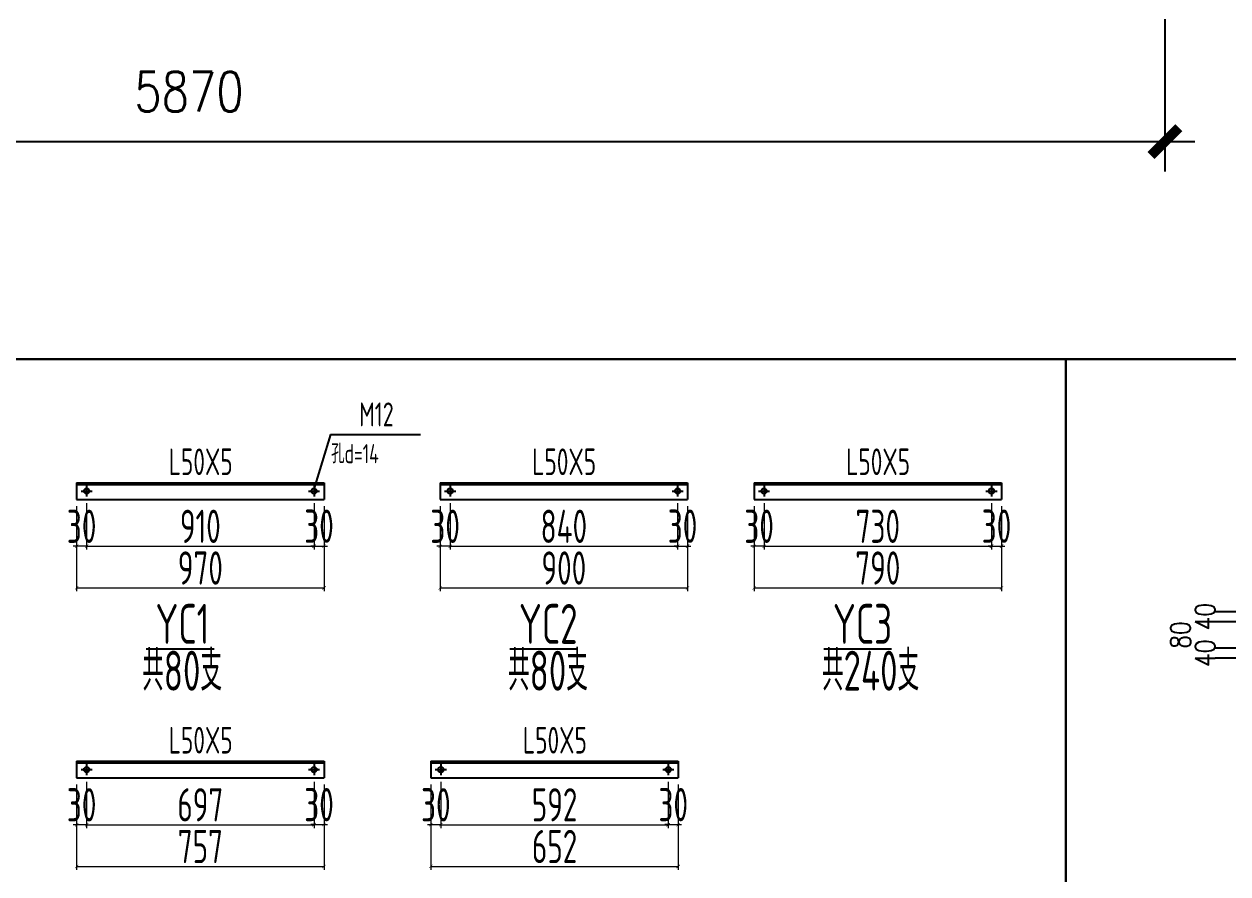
# Model space of a CAD drawing. Header units: millimetres. Extents: x 1471994 to 4527627, y -5186613 to -1927582.
# Drawn here: x 1531189 to 1534810, y -1991123 to -1988567 of the extents above; entities that cross this region are included whole.
import ezdxf

# ---------------------------------------------------------------- set-up
doc = ezdxf.new("R2010")
doc.units = ezdxf.units.MM
doc.header["$LTSCALE"] = 1000
doc.header["$PDMODE"] = 34
doc.linetypes.add('CENTER', pattern=[50.8, 31.75, -6.35, 6.35, -6.35])
doc.layers.add('TEXT', color=7, linetype='Continuous')
doc.layers.add('轴线层', color=1, linetype='CENTER', lineweight=15)
doc.styles.add('DIM_FONT', font='simplex.shx', dxfattribs={"width": 0.8, "bigfont": 'hztxt.shx'})
doc.styles.add('hz', font='gbenor.shx', dxfattribs={"width": 0.75, "height": 100, "bigfont": 'gbcbig.shx'})
doc.styles.add('TSSD_Rein', font='Tssdeng.shx', dxfattribs={"width": 0.7, "bigfont": 'hztxt.shx'})
doc.dimstyles.new('WGH(1)', dxfattribs={"dimscale": 1.2, "dimtxt": 100, "dimasz": 0.5, "dimexe": 75, "dimexo": 75, "dimgap": 75, "dimtad": 1, "dimdec": 0, "dimzin": 0, "dimdsep": 46, "dimtxsty": 'DIM_FONT', "dimblk1": '_DIMX', "dimblk2": '_DIMX', "dimsah": 1, "dimcen": 0.09, "dimclrd": 3, "dimclre": 3, "dimclrt": 7, "dimadec": 0, "dimazin": 0, "dimtfac": 1, "dimtdec": 0, "dimtix": 1, "dimtmove": 2, "dimatfit": 3, "dimldrblk": '_DIMX', "dimfxl": 1, "dimtolj": 1, "dimtzin": 0, "dimarcsym": 0})
doc.dimstyles.new('连接板标注3', dxfattribs={"dimscale": 100, "dimtxt": 0.8, "dimasz": 0.1, "dimexe": 0.1, "dimexo": 0.2, "dimgap": 0.1, "dimtad": 1, "dimtoh": 1, "dimdec": 0, "dimdsep": 46, "dimtxsty": 'hz', "dimblk": 'ARCHTICK', "dimcen": 3, "dimclrd": 7, "dimclre": 7, "dimclrt": 3, "dimadec": 0, "dimazin": 0, "dimtfac": 1, "dimtdec": 0, "dimtix": 1, "dimtmove": 0, "dimatfit": 3, "dimldrblk": 'ARCHTICK', "dimfxl": 0.1, "dimlwd": 13, "dimlwe": 13, "dimarcsym": 0})

# ---------------------------------------------------------------- blocks, each defined once
blk = doc.blocks.new('_DIMX')
blk.add_line((-150, 0), (150, 0))
at = {"const_width": 50}
blk.add_lwpolyline([(-70, -70), (70, 70)], dxfattribs=at)
blk = doc.blocks.new('*D1374')
at = {"color": 3, "lineweight": -2}
for p, q in [((1528750.2, -1988552.4), (1528750.2, -1989010.6)), ((1534620.2, -1988552.4), (1534620.2, -1989010.6)), ((1528750.8, -1988920.6), (1534619.6, -1988920.6))]:
    blk.add_line(p, q, dxfattribs=at)
at = {"layer": 'Defpoints', "color": 0}
for p in [(1528750.2, -1988462.4), (1534620.2, -1988462.4), (1534620.2, -1988920.6)]:
    blk.add_point(p, dxfattribs=at)
at = {"color": 3, "lineweight": -2, "xscale": 0.6, "yscale": 0.6, "zscale": 0.6, "rotation": 180}
blk.add_blockref('_DIMX', (1528750.2, -1988920.6), dxfattribs=at)
at = {"color": 3, "lineweight": -2, "xscale": 0.6, "yscale": 0.6, "zscale": 0.6}
blk.add_blockref('_DIMX', (1534620.2, -1988920.6), dxfattribs=at)
at = {"color": 7, "insert": (1531685.2, -1988770.6), "char_height": 120, "attachment_point": 5, "style": 'DIM_FONT'}
blk.add_mtext('\\A1;5870', dxfattribs=at)
blk = doc.blocks.new('_ArchTick')
at = {"color": 0, "linetype": 'ByBlock', "const_width": 0.15}
blk.add_lwpolyline([(-0.5, -0.5), (0.5, 0.5)], dxfattribs=at)
blk = doc.blocks.new('*D1575')
at = {"color": 7, "lineweight": 13}
for p, q in [((1531377.4, -1990008.7), (1531377.4, -1990147.9)), ((1532061.4, -1990008.7), (1532061.4, -1990147.9)), ((1531377.4, -1990137.9), (1532061.4, -1990137.9))]:
    blk.add_line(p, q, dxfattribs=at)
at = {"layer": 'Defpoints', "color": 0}
for p in [(1531377.4, -1989988.7), (1532061.4, -1989988.7), (1532061.4, -1990137.9)]:
    blk.add_point(p, dxfattribs=at)
at = {"color": 7, "lineweight": 13, "xscale": 10, "yscale": 10, "zscale": 10, "rotation": 180}
blk.add_blockref('_ArchTick', (1531377.4, -1990137.9), dxfattribs=at)
at = {"color": 7, "lineweight": 13, "xscale": 10, "yscale": 10, "zscale": 10}
blk.add_blockref('_ArchTick', (1532061.4, -1990137.9), dxfattribs=at)
at = {"color": 3, "insert": (1531719.4, -1990077.9), "char_height": 100, "attachment_point": 5, "style": 'hz'}
blk.add_mtext('910', dxfattribs=at)
blk = doc.blocks.new('*D1565')
at = {"color": 7, "lineweight": 13}
for p, q in [((1531347.4, -1990017), (1531347.4, -1990273.3)), ((1532091.4, -1990037), (1532091.4, -1990273.3)), ((1531347.4, -1990263.3), (1532091.4, -1990263.3))]:
    blk.add_line(p, q, dxfattribs=at)
at = {"layer": 'Defpoints', "color": 0}
for p in [(1531347.4, -1989997), (1532091.4, -1990017), (1532091.4, -1990263.3)]:
    blk.add_point(p, dxfattribs=at)
at = {"color": 7, "lineweight": 13, "xscale": 10, "yscale": 10, "zscale": 10, "rotation": 180}
blk.add_blockref('_ArchTick', (1531347.4, -1990263.3), dxfattribs=at)
at = {"color": 7, "lineweight": 13, "xscale": 10, "yscale": 10, "zscale": 10}
blk.add_blockref('_ArchTick', (1532091.4, -1990263.3), dxfattribs=at)
at = {"color": 3, "insert": (1531719.4, -1990203.3), "char_height": 100, "attachment_point": 5, "style": 'hz'}
blk.add_mtext('970', dxfattribs=at)
blk = doc.blocks.new('*D1566')
at = {"color": 7, "lineweight": 13}
for p, q in [((1532061.4, -1990008.7), (1532061.4, -1990147.5)), ((1532091.4, -1990017), (1532091.4, -1990147.5)), ((1532061.4, -1990137.5), (1532051.4, -1990137.5)), ((1532061.4, -1990137.5), (1532091.4, -1990137.5)), ((1532091.4, -1990137.5), (1532101.4, -1990137.5))]:
    blk.add_line(p, q, dxfattribs=at)
at = {"layer": 'Defpoints', "color": 0}
for p in [(1532061.4, -1989988.7), (1532091.4, -1989997), (1532091.4, -1990137.5)]:
    blk.add_point(p, dxfattribs=at)
at = {"color": 7, "lineweight": 13, "xscale": 10, "yscale": 10, "zscale": 10}
blk.add_blockref('_ArchTick', (1532061.4, -1990137.5), dxfattribs=at)
at = {"color": 7, "lineweight": 13, "xscale": 10, "yscale": 10, "zscale": 10, "rotation": 180}
blk.add_blockref('_ArchTick', (1532091.4, -1990137.5), dxfattribs=at)
at = {"color": 3, "insert": (1532076.4, -1990077.5), "char_height": 100, "attachment_point": 5, "style": 'hz'}
blk.add_mtext('30', dxfattribs=at)
blk = doc.blocks.new('*D1576')
at = {"color": 7, "lineweight": 13}
for p, q in [((1531347.4, -1990017), (1531347.4, -1990147.9)), ((1531377.4, -1990008.7), (1531377.4, -1990147.9)), ((1531347.4, -1990137.9), (1531337.4, -1990137.9)), ((1531377.4, -1990137.9), (1531347.4, -1990137.9)), ((1531377.4, -1990137.9), (1531387.4, -1990137.9))]:
    blk.add_line(p, q, dxfattribs=at)
at = {"layer": 'Defpoints', "color": 0}
for p in [(1531377.4, -1989988.7), (1531347.4, -1989997), (1531347.4, -1990137.9)]:
    blk.add_point(p, dxfattribs=at)
at = {"color": 7, "lineweight": 13, "xscale": 10, "yscale": 10, "zscale": 10}
blk.add_blockref('_ArchTick', (1531347.4, -1990137.9), dxfattribs=at)
at = {"color": 7, "lineweight": 13, "xscale": 10, "yscale": 10, "zscale": 10, "rotation": 180}
blk.add_blockref('_ArchTick', (1531377.4, -1990137.9), dxfattribs=at)
at = {"color": 3, "insert": (1531362.4, -1990077.9), "char_height": 100, "attachment_point": 5, "style": 'hz'}
blk.add_mtext('30', dxfattribs=at)
blk = doc.blocks.new('*D1577')
at = {"color": 7, "lineweight": 13}
for p, q in [((1532470.6, -1990008.7), (1532470.6, -1990147.9)), ((1533154.6, -1990008.7), (1533154.6, -1990147.9)), ((1532470.6, -1990137.9), (1533154.6, -1990137.9))]:
    blk.add_line(p, q, dxfattribs=at)
at = {"layer": 'Defpoints', "color": 0}
for p in [(1532470.6, -1989988.7), (1533154.6, -1989988.7), (1533154.6, -1990137.9)]:
    blk.add_point(p, dxfattribs=at)
at = {"color": 7, "lineweight": 13, "xscale": 10, "yscale": 10, "zscale": 10, "rotation": 180}
blk.add_blockref('_ArchTick', (1532470.6, -1990137.9), dxfattribs=at)
at = {"color": 7, "lineweight": 13, "xscale": 10, "yscale": 10, "zscale": 10}
blk.add_blockref('_ArchTick', (1533154.6, -1990137.9), dxfattribs=at)
at = {"color": 3, "insert": (1532812.6, -1990077.9), "char_height": 100, "attachment_point": 5, "style": 'hz'}
blk.add_mtext('840', dxfattribs=at)
blk = doc.blocks.new('*D1567')
at = {"color": 7, "lineweight": 13}
for p, q in [((1532440.6, -1990017), (1532440.6, -1990273.3)), ((1533184.6, -1990037), (1533184.6, -1990273.3)), ((1532440.6, -1990263.3), (1533184.6, -1990263.3))]:
    blk.add_line(p, q, dxfattribs=at)
at = {"layer": 'Defpoints', "color": 0}
for p in [(1532440.6, -1989997), (1533184.6, -1990017), (1533184.6, -1990263.3)]:
    blk.add_point(p, dxfattribs=at)
at = {"color": 7, "lineweight": 13, "xscale": 10, "yscale": 10, "zscale": 10, "rotation": 180}
blk.add_blockref('_ArchTick', (1532440.6, -1990263.3), dxfattribs=at)
at = {"color": 7, "lineweight": 13, "xscale": 10, "yscale": 10, "zscale": 10}
blk.add_blockref('_ArchTick', (1533184.6, -1990263.3), dxfattribs=at)
at = {"color": 3, "insert": (1532812.6, -1990203.3), "char_height": 100, "attachment_point": 5, "style": 'hz'}
blk.add_mtext('900', dxfattribs=at)
blk = doc.blocks.new('*D1568')
at = {"color": 7, "lineweight": 13}
for p, q in [((1533154.6, -1990008.7), (1533154.6, -1990147.5)), ((1533184.6, -1990017), (1533184.6, -1990147.5)), ((1533154.6, -1990137.5), (1533144.6, -1990137.5)), ((1533154.6, -1990137.5), (1533184.6, -1990137.5)), ((1533184.6, -1990137.5), (1533194.6, -1990137.5))]:
    blk.add_line(p, q, dxfattribs=at)
at = {"layer": 'Defpoints', "color": 0}
for p in [(1533154.6, -1989988.7), (1533184.6, -1989997), (1533184.6, -1990137.5)]:
    blk.add_point(p, dxfattribs=at)
at = {"color": 7, "lineweight": 13, "xscale": 10, "yscale": 10, "zscale": 10}
blk.add_blockref('_ArchTick', (1533154.6, -1990137.5), dxfattribs=at)
at = {"color": 7, "lineweight": 13, "xscale": 10, "yscale": 10, "zscale": 10, "rotation": 180}
blk.add_blockref('_ArchTick', (1533184.6, -1990137.5), dxfattribs=at)
at = {"color": 3, "insert": (1533169.6, -1990077.5), "char_height": 100, "attachment_point": 5, "style": 'hz'}
blk.add_mtext('30', dxfattribs=at)
blk = doc.blocks.new('*D1578')
at = {"color": 7, "lineweight": 13}
for p, q in [((1532440.6, -1990017), (1532440.6, -1990147.9)), ((1532470.6, -1990008.7), (1532470.6, -1990147.9)), ((1532440.6, -1990137.9), (1532430.6, -1990137.9)), ((1532470.6, -1990137.9), (1532440.6, -1990137.9)), ((1532470.6, -1990137.9), (1532480.6, -1990137.9))]:
    blk.add_line(p, q, dxfattribs=at)
at = {"layer": 'Defpoints', "color": 0}
for p in [(1532470.6, -1989988.7), (1532440.6, -1989997), (1532440.6, -1990137.9)]:
    blk.add_point(p, dxfattribs=at)
at = {"color": 7, "lineweight": 13, "xscale": 10, "yscale": 10, "zscale": 10}
blk.add_blockref('_ArchTick', (1532440.6, -1990137.9), dxfattribs=at)
at = {"color": 7, "lineweight": 13, "xscale": 10, "yscale": 10, "zscale": 10, "rotation": 180}
blk.add_blockref('_ArchTick', (1532470.6, -1990137.9), dxfattribs=at)
at = {"color": 3, "insert": (1532455.6, -1990077.9), "char_height": 100, "attachment_point": 5, "style": 'hz'}
blk.add_mtext('30', dxfattribs=at)
blk = doc.blocks.new('*D1579')
at = {"color": 7, "lineweight": 13}
for p, q in [((1533414.9, -1990008.7), (1533414.9, -1990147.9)), ((1534098.9, -1990008.7), (1534098.9, -1990147.9)), ((1533414.9, -1990137.9), (1534098.9, -1990137.9))]:
    blk.add_line(p, q, dxfattribs=at)
at = {"layer": 'Defpoints', "color": 0}
for p in [(1533414.9, -1989988.7), (1534098.9, -1989988.7), (1534098.9, -1990137.9)]:
    blk.add_point(p, dxfattribs=at)
at = {"color": 7, "lineweight": 13, "xscale": 10, "yscale": 10, "zscale": 10, "rotation": 180}
blk.add_blockref('_ArchTick', (1533414.9, -1990137.9), dxfattribs=at)
at = {"color": 7, "lineweight": 13, "xscale": 10, "yscale": 10, "zscale": 10}
blk.add_blockref('_ArchTick', (1534098.9, -1990137.9), dxfattribs=at)
at = {"color": 3, "insert": (1533756.9, -1990077.9), "char_height": 100, "attachment_point": 5, "style": 'hz'}
blk.add_mtext('730', dxfattribs=at)
blk = doc.blocks.new('*D1569')
at = {"color": 7, "lineweight": 13}
for p, q in [((1533384.9, -1990017), (1533384.9, -1990273.3)), ((1534128.9, -1990037), (1534128.9, -1990273.3)), ((1533384.9, -1990263.3), (1534128.9, -1990263.3))]:
    blk.add_line(p, q, dxfattribs=at)
at = {"layer": 'Defpoints', "color": 0}
for p in [(1533384.9, -1989997), (1534128.9, -1990017), (1534128.9, -1990263.3)]:
    blk.add_point(p, dxfattribs=at)
at = {"color": 7, "lineweight": 13, "xscale": 10, "yscale": 10, "zscale": 10, "rotation": 180}
blk.add_blockref('_ArchTick', (1533384.9, -1990263.3), dxfattribs=at)
at = {"color": 7, "lineweight": 13, "xscale": 10, "yscale": 10, "zscale": 10}
blk.add_blockref('_ArchTick', (1534128.9, -1990263.3), dxfattribs=at)
at = {"color": 3, "insert": (1533756.9, -1990203.3), "char_height": 100, "attachment_point": 5, "style": 'hz'}
blk.add_mtext('790', dxfattribs=at)
blk = doc.blocks.new('*D1570')
at = {"color": 7, "lineweight": 13}
for p, q in [((1534098.9, -1990008.7), (1534098.9, -1990147.5)), ((1534128.9, -1990017), (1534128.9, -1990147.5)), ((1534098.9, -1990137.5), (1534088.9, -1990137.5)), ((1534098.9, -1990137.5), (1534128.9, -1990137.5)), ((1534128.9, -1990137.5), (1534138.9, -1990137.5))]:
    blk.add_line(p, q, dxfattribs=at)
at = {"layer": 'Defpoints', "color": 0}
for p in [(1534098.9, -1989988.7), (1534128.9, -1989997), (1534128.9, -1990137.5)]:
    blk.add_point(p, dxfattribs=at)
at = {"color": 7, "lineweight": 13, "xscale": 10, "yscale": 10, "zscale": 10}
blk.add_blockref('_ArchTick', (1534098.9, -1990137.5), dxfattribs=at)
at = {"color": 7, "lineweight": 13, "xscale": 10, "yscale": 10, "zscale": 10, "rotation": 180}
blk.add_blockref('_ArchTick', (1534128.9, -1990137.5), dxfattribs=at)
at = {"color": 3, "insert": (1534113.9, -1990077.5), "char_height": 100, "attachment_point": 5, "style": 'hz'}
blk.add_mtext('30', dxfattribs=at)
blk = doc.blocks.new('*D1580')
at = {"color": 7, "lineweight": 13}
for p, q in [((1533384.9, -1990017), (1533384.9, -1990147.9)), ((1533414.9, -1990008.7), (1533414.9, -1990147.9)), ((1533384.9, -1990137.9), (1533374.9, -1990137.9)), ((1533414.9, -1990137.9), (1533384.9, -1990137.9)), ((1533414.9, -1990137.9), (1533424.9, -1990137.9))]:
    blk.add_line(p, q, dxfattribs=at)
at = {"layer": 'Defpoints', "color": 0}
for p in [(1533414.9, -1989988.7), (1533384.9, -1989997), (1533384.9, -1990137.9)]:
    blk.add_point(p, dxfattribs=at)
at = {"color": 7, "lineweight": 13, "xscale": 10, "yscale": 10, "zscale": 10}
blk.add_blockref('_ArchTick', (1533384.9, -1990137.9), dxfattribs=at)
at = {"color": 7, "lineweight": 13, "xscale": 10, "yscale": 10, "zscale": 10, "rotation": 180}
blk.add_blockref('_ArchTick', (1533414.9, -1990137.9), dxfattribs=at)
at = {"color": 3, "insert": (1533399.9, -1990077.9), "char_height": 100, "attachment_point": 5, "style": 'hz'}
blk.add_mtext('30', dxfattribs=at)
blk = doc.blocks.new('*D1581')
at = {"color": 7, "lineweight": 13}
for p, q in [((1531377.4, -1990846.3), (1531377.4, -1990985.5)), ((1532061.4, -1990846.3), (1532061.4, -1990985.5)), ((1531377.4, -1990975.5), (1532061.4, -1990975.5))]:
    blk.add_line(p, q, dxfattribs=at)
at = {"layer": 'Defpoints', "color": 0}
for p in [(1531377.4, -1990826.3), (1532061.4, -1990826.3), (1532061.4, -1990975.5)]:
    blk.add_point(p, dxfattribs=at)
at = {"color": 7, "lineweight": 13, "xscale": 10, "yscale": 10, "zscale": 10, "rotation": 180}
blk.add_blockref('_ArchTick', (1531377.4, -1990975.5), dxfattribs=at)
at = {"color": 7, "lineweight": 13, "xscale": 10, "yscale": 10, "zscale": 10}
blk.add_blockref('_ArchTick', (1532061.4, -1990975.5), dxfattribs=at)
at = {"color": 3, "insert": (1531719.4, -1990915.5), "char_height": 100, "attachment_point": 5, "style": 'hz'}
blk.add_mtext('697', dxfattribs=at)
blk = doc.blocks.new('*D1571')
at = {"color": 7, "lineweight": 13}
for p, q in [((1531347.4, -1990854.6), (1531347.4, -1991110.9)), ((1532091.4, -1990874.6), (1532091.4, -1991110.9)), ((1531347.4, -1991100.9), (1532091.4, -1991100.9))]:
    blk.add_line(p, q, dxfattribs=at)
at = {"layer": 'Defpoints', "color": 0}
for p in [(1531347.4, -1990834.6), (1532091.4, -1990854.6), (1532091.4, -1991100.9)]:
    blk.add_point(p, dxfattribs=at)
at = {"color": 7, "lineweight": 13, "xscale": 10, "yscale": 10, "zscale": 10, "rotation": 180}
blk.add_blockref('_ArchTick', (1531347.4, -1991100.9), dxfattribs=at)
at = {"color": 7, "lineweight": 13, "xscale": 10, "yscale": 10, "zscale": 10}
blk.add_blockref('_ArchTick', (1532091.4, -1991100.9), dxfattribs=at)
at = {"color": 3, "insert": (1531719.4, -1991040.9), "char_height": 100, "attachment_point": 5, "style": 'hz'}
blk.add_mtext('757', dxfattribs=at)
blk = doc.blocks.new('*D1572')
at = {"color": 7, "lineweight": 13}
for p, q in [((1532061.4, -1990846.3), (1532061.4, -1990985.1)), ((1532091.4, -1990854.6), (1532091.4, -1990985.1)), ((1532061.4, -1990975.1), (1532051.4, -1990975.1)), ((1532061.4, -1990975.1), (1532091.4, -1990975.1)), ((1532091.4, -1990975.1), (1532101.4, -1990975.1))]:
    blk.add_line(p, q, dxfattribs=at)
at = {"layer": 'Defpoints', "color": 0}
for p in [(1532061.4, -1990826.3), (1532091.4, -1990834.6), (1532091.4, -1990975.1)]:
    blk.add_point(p, dxfattribs=at)
at = {"color": 7, "lineweight": 13, "xscale": 10, "yscale": 10, "zscale": 10}
blk.add_blockref('_ArchTick', (1532061.4, -1990975.1), dxfattribs=at)
at = {"color": 7, "lineweight": 13, "xscale": 10, "yscale": 10, "zscale": 10, "rotation": 180}
blk.add_blockref('_ArchTick', (1532091.4, -1990975.1), dxfattribs=at)
at = {"color": 3, "insert": (1532076.4, -1990915.1), "char_height": 100, "attachment_point": 5, "style": 'hz'}
blk.add_mtext('30', dxfattribs=at)
blk = doc.blocks.new('*D1582')
at = {"color": 7, "lineweight": 13}
for p, q in [((1531347.4, -1990854.6), (1531347.4, -1990985.5)), ((1531377.4, -1990846.3), (1531377.4, -1990985.5)), ((1531347.4, -1990975.5), (1531337.4, -1990975.5)), ((1531377.4, -1990975.5), (1531347.4, -1990975.5)), ((1531377.4, -1990975.5), (1531387.4, -1990975.5))]:
    blk.add_line(p, q, dxfattribs=at)
at = {"layer": 'Defpoints', "color": 0}
for p in [(1531347.4, -1990834.6), (1531377.4, -1990826.3), (1531347.4, -1990975.5)]:
    blk.add_point(p, dxfattribs=at)
at = {"color": 7, "lineweight": 13, "xscale": 10, "yscale": 10, "zscale": 10}
blk.add_blockref('_ArchTick', (1531347.4, -1990975.5), dxfattribs=at)
at = {"color": 7, "lineweight": 13, "xscale": 10, "yscale": 10, "zscale": 10, "rotation": 180}
blk.add_blockref('_ArchTick', (1531377.4, -1990975.5), dxfattribs=at)
at = {"color": 3, "insert": (1531362.4, -1990915.5), "char_height": 100, "attachment_point": 5, "style": 'hz'}
blk.add_mtext('30', dxfattribs=at)
blk = doc.blocks.new('*D1583')
at = {"color": 7, "lineweight": 13}
for p, q in [((1532442.7, -1990846.3), (1532442.7, -1990985.5)), ((1533126.7, -1990846.3), (1533126.7, -1990985.5)), ((1532442.7, -1990975.5), (1533126.7, -1990975.5))]:
    blk.add_line(p, q, dxfattribs=at)
at = {"layer": 'Defpoints', "color": 0}
for p in [(1532442.7, -1990826.3), (1533126.7, -1990826.3), (1533126.7, -1990975.5)]:
    blk.add_point(p, dxfattribs=at)
at = {"color": 7, "lineweight": 13, "xscale": 10, "yscale": 10, "zscale": 10, "rotation": 180}
blk.add_blockref('_ArchTick', (1532442.7, -1990975.5), dxfattribs=at)
at = {"color": 7, "lineweight": 13, "xscale": 10, "yscale": 10, "zscale": 10}
blk.add_blockref('_ArchTick', (1533126.7, -1990975.5), dxfattribs=at)
at = {"color": 3, "insert": (1532784.7, -1990915.5), "char_height": 100, "attachment_point": 5, "style": 'hz'}
blk.add_mtext('592', dxfattribs=at)
blk = doc.blocks.new('*D1573')
at = {"color": 7, "lineweight": 13}
for p, q in [((1532412.7, -1990854.6), (1532412.7, -1991110.9)), ((1533156.7, -1990874.6), (1533156.7, -1991110.9)), ((1532412.7, -1991100.9), (1533156.7, -1991100.9))]:
    blk.add_line(p, q, dxfattribs=at)
at = {"layer": 'Defpoints', "color": 0}
for p in [(1532412.7, -1990834.6), (1533156.7, -1990854.6), (1533156.7, -1991100.9)]:
    blk.add_point(p, dxfattribs=at)
at = {"color": 7, "lineweight": 13, "xscale": 10, "yscale": 10, "zscale": 10, "rotation": 180}
blk.add_blockref('_ArchTick', (1532412.7, -1991100.9), dxfattribs=at)
at = {"color": 7, "lineweight": 13, "xscale": 10, "yscale": 10, "zscale": 10}
blk.add_blockref('_ArchTick', (1533156.7, -1991100.9), dxfattribs=at)
at = {"color": 3, "insert": (1532784.7, -1991040.9), "char_height": 100, "attachment_point": 5, "style": 'hz'}
blk.add_mtext('652', dxfattribs=at)
blk = doc.blocks.new('*D1574')
at = {"color": 7, "lineweight": 13}
for p, q in [((1533126.7, -1990846.3), (1533126.7, -1990985.1)), ((1533156.7, -1990854.6), (1533156.7, -1990985.1)), ((1533126.7, -1990975.1), (1533116.7, -1990975.1)), ((1533126.7, -1990975.1), (1533156.7, -1990975.1)), ((1533156.7, -1990975.1), (1533166.7, -1990975.1))]:
    blk.add_line(p, q, dxfattribs=at)
at = {"layer": 'Defpoints', "color": 0}
for p in [(1533126.7, -1990826.3), (1533156.7, -1990834.6), (1533156.7, -1990975.1)]:
    blk.add_point(p, dxfattribs=at)
at = {"color": 7, "lineweight": 13, "xscale": 10, "yscale": 10, "zscale": 10}
blk.add_blockref('_ArchTick', (1533126.7, -1990975.1), dxfattribs=at)
at = {"color": 7, "lineweight": 13, "xscale": 10, "yscale": 10, "zscale": 10, "rotation": 180}
blk.add_blockref('_ArchTick', (1533156.7, -1990975.1), dxfattribs=at)
at = {"color": 3, "insert": (1533141.7, -1990915.1), "char_height": 100, "attachment_point": 5, "style": 'hz'}
blk.add_mtext('30', dxfattribs=at)
blk = doc.blocks.new('*D1584')
at = {"color": 7, "lineweight": 13}
for p, q in [((1532412.7, -1990854.6), (1532412.7, -1990985.5)), ((1532442.7, -1990846.3), (1532442.7, -1990985.5)), ((1532412.7, -1990975.5), (1532402.7, -1990975.5)), ((1532442.7, -1990975.5), (1532412.7, -1990975.5)), ((1532442.7, -1990975.5), (1532452.7, -1990975.5))]:
    blk.add_line(p, q, dxfattribs=at)
at = {"layer": 'Defpoints', "color": 0}
for p in [(1532412.7, -1990834.6), (1532442.7, -1990826.3), (1532412.7, -1990975.5)]:
    blk.add_point(p, dxfattribs=at)
at = {"color": 7, "lineweight": 13, "xscale": 10, "yscale": 10, "zscale": 10}
blk.add_blockref('_ArchTick', (1532412.7, -1990975.5), dxfattribs=at)
at = {"color": 7, "lineweight": 13, "xscale": 10, "yscale": 10, "zscale": 10, "rotation": 180}
blk.add_blockref('_ArchTick', (1532442.7, -1990975.5), dxfattribs=at)
at = {"color": 3, "insert": (1532427.7, -1990915.5), "char_height": 100, "attachment_point": 5, "style": 'hz'}
blk.add_mtext('30', dxfattribs=at)
blk = doc.blocks.new('*D1591')
at = {"color": 3, "lineweight": -2}
for p, q in [((1534884.1, -1990334.7), (1534771.1, -1990334.7)), ((1534861.1, -1990334.4), (1534861.1, -1990334.2)), ((1534861.1, -1990334.7), (1534861.1, -1990364.7)), ((1534833.4, -1990364.7), (1534771.1, -1990364.7)), ((1534861.1, -1990364.9), (1534861.1, -1990365.1))]:
    blk.add_line(p, q, dxfattribs=at)
at = {"layer": 'Defpoints', "color": 0}
for p in [(1534974.1, -1990334.7), (1534861.1, -1990364.7), (1534923.4, -1990364.7)]:
    blk.add_point(p, dxfattribs=at)
at = {"color": 3, "lineweight": -2, "xscale": 0.24, "yscale": 0.24, "zscale": 0.24}
for p, rotation in [((1534861.1, -1990334.7), 270), ((1534861.1, -1990364.7), 90)]:
    blk.add_blockref('_DIMX', p, dxfattribs=dict(at, rotation=rotation))
at = {"color": 7, "insert": (1534741.1, -1990349.7), "char_height": 60, "attachment_point": 5, "rotation": 90, "style": 'DIM_FONT'}
blk.add_mtext('\\A1;40', dxfattribs=at)
blk = doc.blocks.new('*D1603')
at = {"color": 3, "lineweight": -2}
for p, q in [((1534873.4, -1990364.7), (1534771.1, -1990364.7)), ((1534861.1, -1990364.4), (1534861.1, -1990364.2)), ((1534861.1, -1990364.7), (1534861.1, -1990444.7)), ((1534833.4, -1990444.7), (1534771.1, -1990444.7)), ((1534861.1, -1990444.9), (1534861.1, -1990445.1))]:
    blk.add_line(p, q, dxfattribs=at)
at = {"layer": 'Defpoints', "color": 0}
for p in [(1534963.4, -1990364.7), (1534861.1, -1990444.7), (1534923.4, -1990444.7)]:
    blk.add_point(p, dxfattribs=at)
at = {"color": 3, "lineweight": -2, "xscale": 0.24, "yscale": 0.24, "zscale": 0.24}
for p, rotation in [((1534861.1, -1990364.7), 270), ((1534861.1, -1990444.7), 90)]:
    blk.add_blockref('_DIMX', p, dxfattribs=dict(at, rotation=rotation))
at = {"color": 7, "insert": (1534667.3, -1990404.7), "char_height": 60, "attachment_point": 5, "rotation": 90, "style": 'DIM_FONT'}
blk.add_mtext('\\A1;80', dxfattribs=at)
blk = doc.blocks.new('*D1592')
at = {"color": 3, "lineweight": -2}
for p, q in [((1534891.4, -1990444.7), (1534771.1, -1990444.7)), ((1534861.1, -1990444.4), (1534861.1, -1990444.2)), ((1534861.1, -1990444.7), (1534861.1, -1990474.7)), ((1534892.7, -1990474.7), (1534771.1, -1990474.7)), ((1534861.1, -1990474.9), (1534861.1, -1990475.1))]:
    blk.add_line(p, q, dxfattribs=at)
at = {"layer": 'Defpoints', "color": 0}
for p in [(1534981.4, -1990444.7), (1534861.1, -1990474.7), (1534982.7, -1990474.7)]:
    blk.add_point(p, dxfattribs=at)
at = {"color": 3, "lineweight": -2, "xscale": 0.24, "yscale": 0.24, "zscale": 0.24}
for p, rotation in [((1534861.1, -1990444.7), 270), ((1534861.1, -1990474.7), 90)]:
    blk.add_blockref('_DIMX', p, dxfattribs=dict(at, rotation=rotation))
at = {"color": 7, "insert": (1534741.1, -1990459.7), "char_height": 60, "attachment_point": 5, "rotation": 90, "style": 'DIM_FONT'}
blk.add_mtext('\\A1;40', dxfattribs=at)

msp = doc.modelspace()

# ---------------------------------------------------------------- linework, layer by layer
for p, q in [((1532110.8, -1989801.8), (1532060.7, -1989966.3)), ((1532110.8, -1989801.8), (1532381.8, -1989801.8)), ((1531347.4, -1989947), (1532091.4, -1989947)), ((1531347.4, -1989947), (1531347.4, -1989997)), ((1531347.4, -1989952), (1532091.4, -1989952)), ((1532091.4, -1989947), (1532091.4, -1989997)), ((1532091.4, -1989947), (1532091.4, -1989997)), ((1532091.4, -1989947), (1532091.4, -1989997)), ((1532091.4, -1989947), (1532091.4, -1989997)), ((1532440.6, -1989947), (1533184.6, -1989947)), ((1532440.6, -1989947), (1532440.6, -1989997)), ((1532440.6, -1989952), (1533184.6, -1989952)), ((1533184.6, -1989947), (1533184.6, -1989997)), ((1533184.6, -1989947), (1533184.6, -1989997)), ((1533184.6, -1989947), (1533184.6, -1989997)), ((1533184.6, -1989947), (1533184.6, -1989997)), ((1533384.9, -1989947), (1534128.9, -1989947)), ((1533384.9, -1989947), (1533384.9, -1989997)), ((1533384.9, -1989952), (1534128.9, -1989952)), ((1534128.9, -1989947), (1534128.9, -1989997)), ((1534128.9, -1989947), (1534128.9, -1989997)), ((1534128.9, -1989947), (1534128.9, -1989997)), ((1534128.9, -1989947), (1534128.9, -1989997)), ((1531360.8, -1989972), (1531394.1, -1989972)), ((1531377.4, -1989955.3), (1531377.4, -1989988.7)), ((1532044.8, -1989972), (1532078.1, -1989972)), ((1532061.4, -1989955.3), (1532061.4, -1989988.7)), ((1532453.9, -1989972), (1532487.3, -1989972)), ((1532470.6, -1989955.3), (1532470.6, -1989988.7)), ((1533137.9, -1989972), (1533171.3, -1989972)), ((1533154.6, -1989955.3), (1533154.6, -1989988.7)), ((1533398.2, -1989972), (1533431.5, -1989972)), ((1533414.9, -1989955.3), (1533414.9, -1989988.7)), ((1534082.2, -1989972), (1534115.5, -1989972)), ((1534098.9, -1989955.3), (1534098.9, -1989988.7)), ((1531347.4, -1989997), (1532091.4, -1989997)), ((1532440.6, -1989997), (1533184.6, -1989997)), ((1533384.9, -1989997), (1534128.9, -1989997)), ((1531556.7, -1990446.7), (1531760.7, -1990446.7)), ((1532649.8, -1990446.7), (1532853.9, -1990446.7)), ((1533594.1, -1990446.7), (1533798.1, -1990446.7)), ((1531347.4, -1990784.6), (1532091.4, -1990784.6)), ((1531347.4, -1990784.6), (1531347.4, -1990834.6)), ((1532091.4, -1990784.6), (1532091.4, -1990834.6)), ((1532091.4, -1990784.6), (1532091.4, -1990834.6)), ((1532091.4, -1990784.6), (1532091.4, -1990834.6)), ((1532091.4, -1990784.6), (1532091.4, -1990834.6)), ((1532412.7, -1990784.6), (1533156.7, -1990784.6)), ((1532412.7, -1990784.6), (1532412.7, -1990834.6)), ((1533156.7, -1990784.6), (1533156.7, -1990834.6)), ((1533156.7, -1990784.6), (1533156.7, -1990834.6)), ((1533156.7, -1990784.6), (1533156.7, -1990834.6)), ((1533156.7, -1990784.6), (1533156.7, -1990834.6)), ((1531347.4, -1990789.6), (1532091.4, -1990789.6)), ((1531360.8, -1990809.6), (1531394.1, -1990809.6)), ((1531377.4, -1990792.9), (1531377.4, -1990826.3)), ((1532044.8, -1990809.6), (1532078.1, -1990809.6)), ((1532061.4, -1990792.9), (1532061.4, -1990826.3)), ((1532412.7, -1990789.6), (1533156.7, -1990789.6)), ((1532426, -1990809.6), (1532459.4, -1990809.6)), ((1532442.7, -1990792.9), (1532442.7, -1990826.3)), ((1533110, -1990809.6), (1533143.4, -1990809.6)), ((1533126.7, -1990792.9), (1533126.7, -1990826.3)), ((1531347.4, -1990834.6), (1532091.4, -1990834.6)), ((1532412.7, -1990834.6), (1533156.7, -1990834.6))]:
    msp.add_line(p, q)
for points in [[(1527403.5, -1977724.3), (1543511.7, -1977724.3), (1543511.7, -1989575.5), (1527403.5, -1989575.5)], [(1534322.1, -1991929.4), (1531133.7, -1991929.4), (1531133.7, -1989575.5), (1534322.1, -1989575.5)], [(1534322.1, -1989575.5), (1541107, -1989575.5), (1541107, -1993520.8), (1534322.1, -1993520.8)]]:
    msp.add_lwpolyline(points, close=True)
for centre in [(1531377.4, -1989972), (1532061.4, -1989972), (1532470.6, -1989972), (1533154.6, -1989972), (1533414.9, -1989972), (1534098.9, -1989972), (1531377.4, -1990809.6), (1532061.4, -1990809.6), (1532442.7, -1990809.6), (1533126.7, -1990809.6)]:
    msp.add_circle(centre, 8)

# ---------------------------------------------------------------- texts
at = {"layer": 'TEXT', "lineweight": 5, "style": 'TSSD_Rein', "width": 0.7}
for s, height, p in [('M12', 72, (1532197.1, -1989777.3)), ('孔d=14', 57.6, (1532112.9, -1989888.2))]:
    msp.add_text(s, height=height, dxfattribs=at).set_placement(p)
at = {"layer": '轴线层', "color": 4, "linetype": 'ByBlock', "attachment_point": 1, "style": 'hz'}
for s, insert, char_height in [('L50X5', (1531624.2, -1989843.7), 80), ('L50X5', (1532717.4, -1989843.7), 80), ('L50X5', (1533661.6, -1989843.7), 80), ('YC1', (1531584.4, -1990311.4), 120), ('YC2', (1532677.5, -1990311.4), 120), ('YC3', (1533621.8, -1990311.4), 120), ('共80支', (1531544.5, -1990452.2), 120), ('共80支', (1532644.8, -1990452.2), 120), ('共240支', (1533589, -1990452.2), 120), ('L50X5', (1531624.2, -1990681.3), 80), ('L50X5', (1532689.5, -1990681.3), 80)]:
    msp.add_mtext_dynamic_manual_height_columns(s, width=1506.743, gutter_width=12.5, heights=[336], dxfattribs=dict(at, insert=insert, char_height=char_height))

# ---------------------------------------------------------------- dimensions: what is measured, and where the dimension line sits
for base, p1, p2, dimstyle, picture, middle in [((1534620.2, -1988920.6), (1528750.2, -1988462.4), (1534620.2, -1988462.4), 'WGH(1)', '*D1374', (1531685.2, -1988770.6)), ((1531347.4, -1990137.9), (1531377.4, -1989988.7), (1531347.4, -1989997), '连接板标注3', '*D1576', (1531362.4, -1990077.9)), ((1532091.4, -1990137.5), (1532061.4, -1989988.7), (1532091.4, -1989997), '连接板标注3', '*D1566', (1532076.4, -1990077.5)), ((1532440.6, -1990137.9), (1532470.6, -1989988.7), (1532440.6, -1989997), '连接板标注3', '*D1578', (1532455.6, -1990077.9)), ((1533184.6, -1990137.5), (1533154.6, -1989988.7), (1533184.6, -1989997), '连接板标注3', '*D1568', (1533169.6, -1990077.5)), ((1533384.9, -1990137.9), (1533414.9, -1989988.7), (1533384.9, -1989997), '连接板标注3', '*D1580', (1533399.9, -1990077.9)), ((1534128.9, -1990137.5), (1534098.9, -1989988.7), (1534128.9, -1989997), '连接板标注3', '*D1570', (1534113.9, -1990077.5)), ((1531347.4, -1990975.5), (1531377.4, -1990826.3), (1531347.4, -1990834.6), '连接板标注3', '*D1582', (1531362.4, -1990915.5)), ((1532091.4, -1990975.1), (1532061.4, -1990826.3), (1532091.4, -1990834.6), '连接板标注3', '*D1572', (1532076.4, -1990915.1)), ((1532412.7, -1990975.5), (1532442.7, -1990826.3), (1532412.7, -1990834.6), '连接板标注3', '*D1584', (1532427.7, -1990915.5)), ((1533156.7, -1990975.1), (1533126.7, -1990826.3), (1533156.7, -1990834.6), '连接板标注3', '*D1574', (1533141.7, -1990915.1))]:
    dim = msp.add_linear_dim(base=base, p1=p1, p2=p2, dimstyle=dimstyle)
    dim.commit()
    dim.dimension.update_dxf_attribs({"geometry": picture, "text_midpoint": middle})
for base, p1, p2, text, picture, middle in [((1532061.4, -1990137.9), (1531377.4, -1989988.7), (1532061.4, -1989988.7), '910', '*D1575', (1531719.4, -1990077.9)), ((1533154.6, -1990137.9), (1532470.6, -1989988.7), (1533154.6, -1989988.7), '840', '*D1577', (1532812.6, -1990077.9)), ((1534098.9, -1990137.9), (1533414.9, -1989988.7), (1534098.9, -1989988.7), '730', '*D1579', (1533756.9, -1990077.9)), ((1532091.4, -1990263.3), (1531347.4, -1989997), (1532091.4, -1990017), '970', '*D1565', (1531719.4, -1990203.3)), ((1533184.6, -1990263.3), (1532440.6, -1989997), (1533184.6, -1990017), '900', '*D1567', (1532812.6, -1990203.3)), ((1534128.9, -1990263.3), (1533384.9, -1989997), (1534128.9, -1990017), '790', '*D1569', (1533756.9, -1990203.3)), ((1532091.4, -1991100.9), (1531347.4, -1990834.6), (1532091.4, -1990854.6), '757', '*D1571', (1531719.4, -1991040.9)), ((1532061.4, -1990975.5), (1531377.4, -1990826.3), (1532061.4, -1990826.3), '697', '*D1581', (1531719.4, -1990915.5)), ((1533156.7, -1991100.9), (1532412.7, -1990834.6), (1533156.7, -1990854.6), '652', '*D1573', (1532784.7, -1991040.9)), ((1533126.7, -1990975.5), (1532442.7, -1990826.3), (1533126.7, -1990826.3), '592', '*D1583', (1532784.7, -1990915.5))]:
    dim = msp.add_linear_dim(base=base, p1=p1, p2=p2, text=text, dimstyle='连接板标注3')
    dim.commit()
    dim.dimension.update_dxf_attribs({"geometry": picture, "text_midpoint": middle})
at = {"color": 1}
for base, p1, p2, picture, middle in [((1534861.1, -1990364.7), (1534974.1, -1990334.7), (1534923.4, -1990364.7), '*D1591', (1534741.1, -1990349.7)), ((1534861.1, -1990474.7), (1534981.4, -1990444.7), (1534982.7, -1990474.7), '*D1592', (1534741.1, -1990459.7))]:
    dim = msp.add_linear_dim(base=base, p1=p1, p2=p2, angle=90, text='40', dimstyle='WGH(1)', override={"dimtxt": 50, "dimasz": 0.2}, dxfattribs=at)
    dim.commit()
    dim.dimension.update_dxf_attribs({"geometry": picture, "text_midpoint": middle})
dim = msp.add_linear_dim(base=(1534861.1, -1990444.7), p1=(1534963.4, -1990364.7), p2=(1534923.4, -1990444.7), angle=90, dimstyle='WGH(1)', override={"dimtxt": 50, "dimasz": 0.2}, dxfattribs=at)
dim.commit()
dim.dimension.update_dxf_attribs({"geometry": '*D1603', "text_midpoint": (1534667.3, -1990404.7), "dimtype": 160})

doc.saveas('drawing.dxf')
